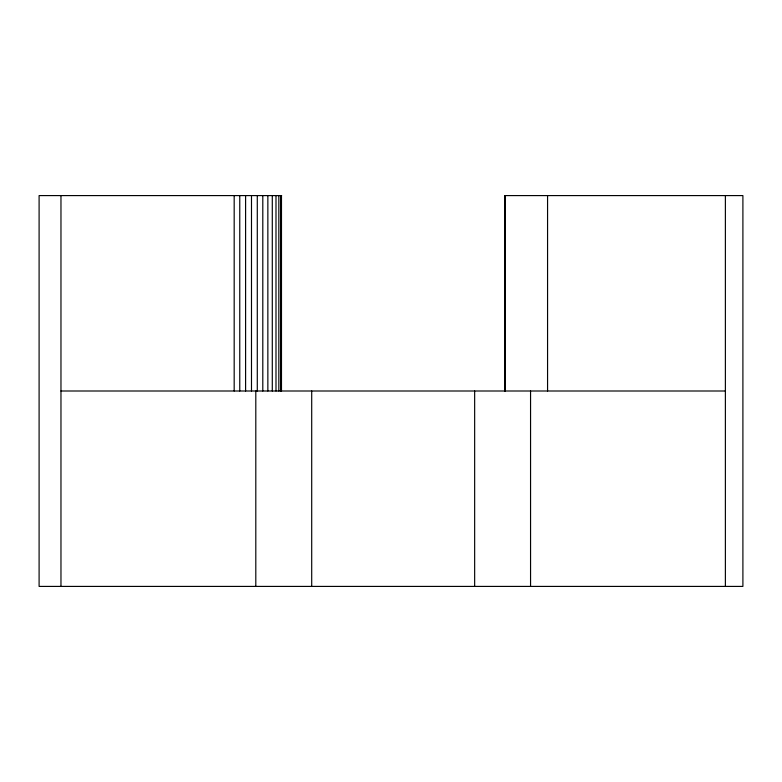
<?xml version="1.0" encoding="UTF-8"?>
<svg xmlns="http://www.w3.org/2000/svg" width="782" height="782" viewBox="0 0 782 782"><rect width="100%" height="100%" fill="white"/><g stroke="black" fill="none" stroke-linecap="round" stroke-linejoin="round"><path stroke-width="1.17" d="M281.628 195.588L39.1 195.588L39.1 586.412L742.9 586.412L742.9 195.588L504.879 195.588L504.879 391M60.967 391L725.383 391M725.383 195.588L725.383 586.412M547.566 195.588L547.566 391M530.558 391L530.558 586.412M474.654 391L474.654 586.412M311.705 391L311.705 586.412M281.481 195.588L281.481 391M281.364 195.588L281.364 391M280.728 195.588L280.728 391M278.832 195.588L278.832 391M275.997 195.588L275.997 391M272.292 195.588L272.292 391M267.855 195.588L267.855 391M262.801 195.588L262.801 391M257.288 195.588L257.288 391M255.802 391L255.802 586.412M251.491 195.588L251.491 391M245.597 195.588L245.597 391M239.761 195.588L239.761 391M234.18 195.588L234.18 391M60.967 195.588L60.967 586.412M505.143 391L505.143 195.588L505.133 391"/></g></svg>
